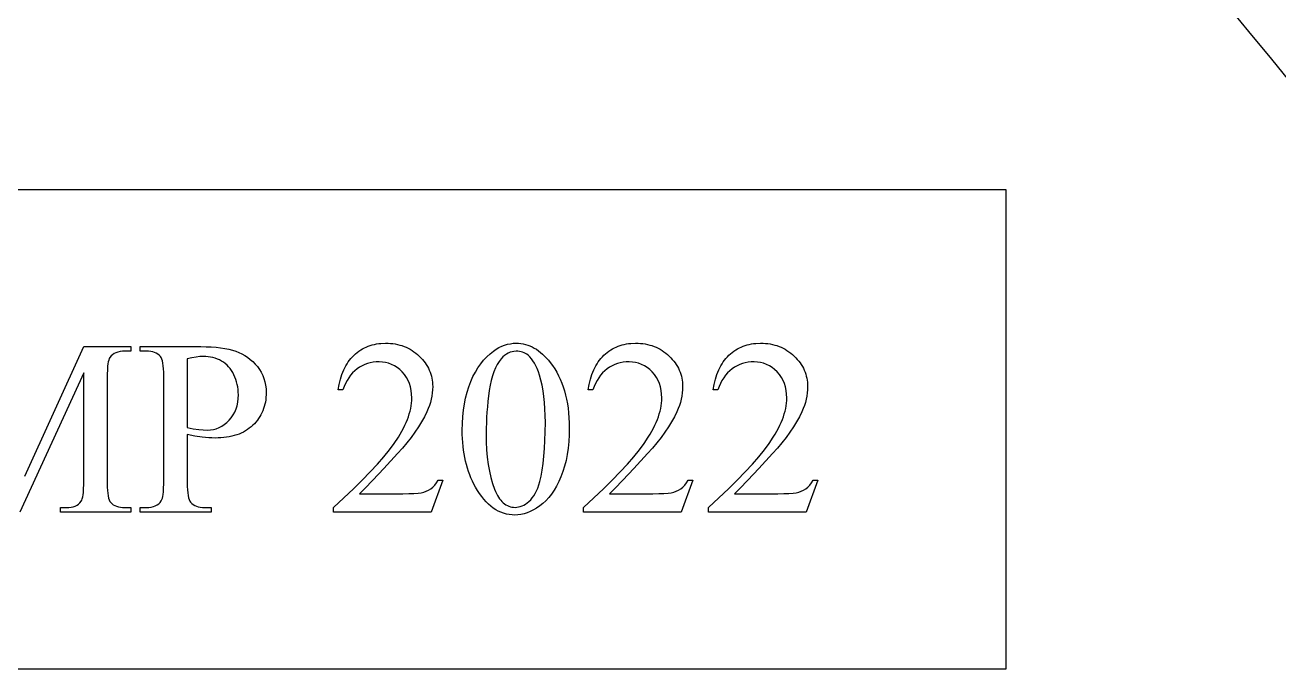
# Model space of a CAD drawing. Extents: x -295 to 296, y -191 to 193.
# Drawn here: x 57.4 to 154.9, y -67.6 to -17.5 of the extents above; entities that cross this region are included whole.
import ezdxf

# ---------------------------------------------------------------- set-up
doc = ezdxf.new("R2010")
doc.units = 0
doc.layers.add('레이어_1', color=18, linetype='CONTINUOUS')
doc.layers.add('레이어_2', color=1, linetype='CONTINUOUS')

msp = doc.modelspace()

# ---------------------------------------------------------------- linework, layer by layer
at = {"layer": '레이어_1'}
msp.add_lwpolyline([(150.722, -15.835), (152.525, -17.996), (154.304, -20.16), (156.058, -22.327)], dxfattribs=at)
at = {"layer": '레이어_2'}
for points in [[(-12.672, -67.551), (133.675, -67.551), (133.675, -30.311), (-12.672, -30.311)], [(70.031, -49.339), (70.031, -53.087), (70.035, -53.376), (70.048, -53.636), (70.068, -53.868), (70.098, -54.071), (70.135, -54.245), (70.181, -54.391), (70.235, -54.507), (70.297, -54.595), (70.393, -54.693), (70.5, -54.778), (70.619, -54.849), (70.75, -54.908), (70.892, -54.954), (71.046, -54.986), (71.211, -55.006), (71.388, -55.013), (71.881, -55.013), (71.881, -55.364), (66.369, -55.364), (66.369, -55.013), (66.853, -55.013), (67.05, -55.004), (67.232, -54.979), (67.4, -54.938), (67.553, -54.88), (67.691, -54.805), (67.815, -54.714), (67.925, -54.606), (68.02, -54.481), (68.064, -54.395), (68.103, -54.284), (68.136, -54.147), (68.162, -53.986), (68.183, -53.799), (68.198, -53.587), (68.21, -53.087), (68.21, -44.776), (68.206, -44.487), (68.194, -44.227), (68.174, -43.995), (68.146, -43.792), (68.11, -43.618), (68.066, -43.472), (68.014, -43.356), (67.954, -43.268), (67.855, -43.17), (67.746, -43.085), (67.625, -43.013), (67.493, -42.955), (67.35, -42.909), (67.196, -42.877), (67.03, -42.857), (66.853, -42.85), (66.369, -42.85), (66.369, -42.499), (71.084, -42.499), (71.504, -42.505), (71.902, -42.522), (72.276, -42.549), (72.628, -42.588), (72.957, -42.638), (73.263, -42.7), (73.546, -42.772), (73.807, -42.855), (74.051, -42.952), (74.285, -43.064), (74.51, -43.191), (74.725, -43.333), (74.93, -43.491), (75.125, -43.664), (75.31, -43.852), (75.486, -44.055), (75.646, -44.271), (75.785, -44.497), (75.902, -44.733), (75.998, -44.978), (76.073, -45.233), (76.126, -45.498), (76.158, -45.773), (76.169, -46.057), (76.165, -46.252), (76.153, -46.441), (76.133, -46.627), (76.104, -46.808), (76.068, -46.984), (76.023, -47.155), (75.97, -47.322), (75.909, -47.485), (75.84, -47.643), (75.763, -47.796), (75.678, -47.944), (75.585, -48.088), (75.483, -48.228), (75.374, -48.363), (75.256, -48.493), (75.13, -48.618), (74.997, -48.738), (74.857, -48.85), (74.711, -48.954), (74.557, -49.05), (74.397, -49.139), (74.23, -49.22), (74.057, -49.293), (73.877, -49.358), (73.69, -49.416), (73.496, -49.466), (73.296, -49.509), (73.089, -49.543), (72.875, -49.57), (72.655, -49.59), (72.428, -49.601), (72.194, -49.605), (71.957, -49.601), (71.71, -49.588), (71.189, -49.539), (70.629, -49.456)], [(89.897, -52.887), (88.995, -55.364), (81.406, -55.364), (81.406, -55.013), (82.212, -54.266), (82.956, -53.555), (83.639, -52.879), (84.259, -52.238), (84.817, -51.631), (85.314, -51.06), (85.748, -50.524), (86.121, -50.022), (86.441, -49.544), (86.585, -49.308), (86.718, -49.076), (86.841, -48.845), (86.953, -48.618), (87.055, -48.393), (87.145, -48.17), (87.225, -47.95), (87.295, -47.733), (87.353, -47.518), (87.402, -47.306), (87.439, -47.097), (87.466, -46.89), (87.482, -46.686), (87.487, -46.484), (87.475, -46.185), (87.44, -45.899), (87.382, -45.627), (87.3, -45.369), (87.194, -45.125), (87.065, -44.894), (86.913, -44.676), (86.737, -44.473), (86.545, -44.288), (86.344, -44.128), (86.134, -43.993), (85.914, -43.882), (85.686, -43.796), (85.448, -43.734), (85.201, -43.698), (84.944, -43.685), (84.71, -43.694), (84.482, -43.72), (84.26, -43.763), (84.044, -43.824), (83.835, -43.902), (83.631, -43.997), (83.433, -44.11), (83.242, -44.24), (83.059, -44.387), (82.889, -44.55), (82.731, -44.729), (82.586, -44.924), (82.453, -45.136), (82.332, -45.364), (82.223, -45.607), (82.127, -45.867), (81.776, -45.867), (81.847, -45.441), (81.941, -45.041), (82.058, -44.666), (82.126, -44.488), (82.199, -44.316), (82.278, -44.151), (82.363, -43.992), (82.454, -43.84), (82.55, -43.694), (82.653, -43.554), (82.761, -43.421), (82.875, -43.294), (82.995, -43.173), (83.12, -43.059), (83.248, -42.953), (83.38, -42.854), (83.516, -42.762), (83.656, -42.678), (83.8, -42.601), (83.948, -42.531), (84.099, -42.469), (84.254, -42.414), (84.413, -42.366), (84.576, -42.325), (84.743, -42.292), (84.913, -42.267), (85.087, -42.248), (85.447, -42.234), (85.641, -42.238), (85.83, -42.249), (86.016, -42.269), (86.198, -42.297), (86.375, -42.332), (86.549, -42.375), (86.718, -42.426), (86.883, -42.485), (87.045, -42.552), (87.202, -42.627), (87.355, -42.709), (87.504, -42.799), (87.65, -42.898), (87.791, -43.004), (87.928, -43.118), (88.061, -43.239), (88.188, -43.366), (88.307, -43.496), (88.417, -43.629), (88.519, -43.765), (88.614, -43.903), (88.7, -44.044), (88.777, -44.188), (88.847, -44.335), (88.909, -44.485), (88.962, -44.637), (89.007, -44.792), (89.044, -44.951), (89.072, -45.111), (89.093, -45.275), (89.105, -45.442), (89.109, -45.611), (89.102, -45.855), (89.081, -46.1), (89.045, -46.344), (88.995, -46.588), (88.931, -46.833), (88.853, -47.077), (88.761, -47.321), (88.654, -47.565), (88.465, -47.952), (88.248, -48.345), (88.005, -48.743), (87.734, -49.147), (87.435, -49.557), (87.11, -49.972), (86.757, -50.393), (86.377, -50.819), (85.307, -51.981), (84.458, -52.887), (83.832, -53.537), (83.427, -53.931), (86.785, -53.931), (87.259, -53.926), (87.656, -53.912), (87.978, -53.888), (88.222, -53.855), (88.423, -53.807), (88.615, -53.74), (88.796, -53.653), (88.967, -53.547), (89.128, -53.418), (89.278, -53.266), (89.417, -53.089), (89.546, -52.887)], [(91.405, -49.007), (91.415, -48.467), (91.446, -47.945), (91.498, -47.443), (91.571, -46.959), (91.664, -46.495), (91.779, -46.05), (91.913, -45.624), (92.069, -45.217), (92.242, -44.833), (92.428, -44.474), (92.628, -44.14), (92.842, -43.831), (93.07, -43.548), (93.311, -43.29), (93.565, -43.058), (93.834, -42.85), (94.048, -42.706), (94.264, -42.581), (94.482, -42.475), (94.702, -42.388), (94.923, -42.32), (95.146, -42.272), (95.371, -42.243), (95.598, -42.234), (95.782, -42.24), (95.963, -42.257), (96.142, -42.287), (96.319, -42.328), (96.493, -42.381), (96.665, -42.446), (96.835, -42.522), (97.002, -42.611), (97.167, -42.711), (97.329, -42.823), (97.49, -42.947), (97.647, -43.082), (97.803, -43.23), (97.956, -43.389), (98.106, -43.56), (98.254, -43.742), (98.433, -43.981), (98.599, -44.23), (98.754, -44.49), (98.898, -44.76), (99.03, -45.04), (99.151, -45.331), (99.26, -45.632), (99.357, -45.943), (99.443, -46.265), (99.518, -46.597), (99.581, -46.94), (99.633, -47.293), (99.673, -47.656), (99.702, -48.03), (99.719, -48.414), (99.725, -48.808), (99.715, -49.357), (99.685, -49.886), (99.634, -50.393), (99.564, -50.879), (99.473, -51.344), (99.362, -51.788), (99.231, -52.211), (99.08, -52.612), (98.913, -52.99), (98.735, -53.341), (98.546, -53.666), (98.346, -53.963), (98.134, -54.234), (97.912, -54.477), (97.679, -54.694), (97.434, -54.884), (97.185, -55.05), (96.938, -55.194), (96.693, -55.315), (96.451, -55.415), (96.211, -55.492), (95.973, -55.547), (95.737, -55.58), (95.503, -55.591), (95.276, -55.583), (95.053, -55.557), (94.835, -55.515), (94.622, -55.455), (94.413, -55.379), (94.21, -55.286), (94.011, -55.175), (93.817, -55.048), (93.628, -54.904), (93.444, -54.743), (93.264, -54.564), (93.089, -54.369), (92.92, -54.157), (92.755, -53.928), (92.594, -53.682), (92.439, -53.419), (92.314, -53.187), (92.197, -52.949), (92.088, -52.706), (91.987, -52.456), (91.894, -52.201), (91.809, -51.94), (91.732, -51.673), (91.663, -51.4), (91.603, -51.122), (91.55, -50.837), (91.506, -50.547), (91.47, -50.251), (91.441, -49.949), (91.421, -49.641), (91.409, -49.327)], [(93.264, -49.245), (93.275, -49.893), (93.305, -50.512), (93.356, -51.099), (93.428, -51.657), (93.52, -52.183), (93.633, -52.679), (93.766, -53.145), (93.919, -53.58), (93.989, -53.751), (94.062, -53.911), (94.14, -54.06), (94.223, -54.198), (94.309, -54.325), (94.399, -54.441), (94.494, -54.546), (94.593, -54.64), (94.695, -54.723), (94.802, -54.795), (94.914, -54.856), (95.029, -54.905), (95.148, -54.944), (95.272, -54.971), (95.4, -54.988), (95.532, -54.994), (95.66, -54.986), (95.79, -54.965), (95.921, -54.929), (96.054, -54.879), (96.187, -54.814), (96.322, -54.735), (96.457, -54.641), (96.594, -54.533), (96.728, -54.409), (96.853, -54.265), (96.97, -54.101), (97.078, -53.918), (97.178, -53.716), (97.27, -53.494), (97.354, -53.253), (97.429, -52.992), (97.531, -52.563), (97.62, -52.092), (97.695, -51.58), (97.756, -51.026), (97.804, -50.43), (97.838, -49.792), (97.859, -49.112), (97.866, -48.391), (97.858, -47.852), (97.837, -47.336), (97.801, -46.843), (97.752, -46.372), (97.688, -45.925), (97.609, -45.5), (97.517, -45.098), (97.41, -44.719), (97.322, -44.457), (97.227, -44.214), (97.126, -43.99), (97.019, -43.787), (96.905, -43.604), (96.786, -43.44), (96.66, -43.297), (96.528, -43.173), (96.428, -43.1), (96.323, -43.036), (96.213, -42.982), (96.099, -42.938), (95.979, -42.904), (95.854, -42.879), (95.724, -42.865), (95.589, -42.86), (95.43, -42.869), (95.275, -42.896), (95.125, -42.941), (94.979, -43.005), (94.838, -43.086), (94.701, -43.185), (94.569, -43.303), (94.441, -43.439), (94.277, -43.65), (94.127, -43.889), (93.99, -44.156), (93.867, -44.451), (93.757, -44.775), (93.662, -45.127), (93.58, -45.507), (93.511, -45.915), (93.403, -46.756), (93.361, -47.174), (93.326, -47.591), (93.299, -48.007), (93.28, -48.421), (93.268, -48.834)], [(109.326, -52.887), (108.424, -55.364), (100.835, -55.364), (100.835, -55.013), (101.641, -54.266), (102.385, -53.555), (103.068, -52.879), (103.688, -52.238), (104.246, -51.631), (104.743, -51.06), (105.177, -50.524), (105.55, -50.022), (105.87, -49.544), (106.014, -49.308), (106.148, -49.076), (106.27, -48.845), (106.382, -48.618), (106.484, -48.393), (106.574, -48.17), (106.654, -47.95), (106.724, -47.733), (106.783, -47.518), (106.831, -47.306), (106.868, -47.097), (106.895, -46.89), (106.911, -46.686), (106.916, -46.484), (106.904, -46.185), (106.869, -45.899), (106.811, -45.627), (106.729, -45.369), (106.623, -45.125), (106.494, -44.894), (106.342, -44.676), (106.166, -44.473), (105.975, -44.288), (105.773, -44.128), (105.563, -43.993), (105.344, -43.882), (105.115, -43.796), (104.877, -43.734), (104.63, -43.698), (104.373, -43.685), (104.139, -43.694), (103.911, -43.72), (103.689, -43.763), (103.473, -43.824), (103.264, -43.902), (103.06, -43.997), (102.862, -44.11), (102.671, -44.24), (102.488, -44.387), (102.318, -44.55), (102.16, -44.729), (102.015, -44.924), (101.882, -45.136), (101.761, -45.364), (101.652, -45.607), (101.556, -45.867), (101.205, -45.867), (101.276, -45.441), (101.37, -45.041), (101.487, -44.666), (101.555, -44.488), (101.628, -44.316), (101.707, -44.151), (101.792, -43.992), (101.883, -43.84), (101.98, -43.694), (102.082, -43.554), (102.19, -43.421), (102.304, -43.294), (102.424, -43.173), (102.549, -43.059), (102.677, -42.953), (102.809, -42.854), (102.945, -42.762), (103.085, -42.678), (103.229, -42.601), (103.377, -42.531), (103.528, -42.469), (103.683, -42.414), (103.842, -42.366), (104.005, -42.325), (104.172, -42.292), (104.342, -42.267), (104.516, -42.248), (104.876, -42.234), (105.07, -42.238), (105.26, -42.249), (105.445, -42.269), (105.627, -42.297), (105.804, -42.332), (105.978, -42.375), (106.147, -42.426), (106.312, -42.485), (106.474, -42.552), (106.631, -42.627), (106.784, -42.709), (106.933, -42.799), (107.079, -42.898), (107.22, -43.004), (107.357, -43.118), (107.49, -43.239), (107.617, -43.366), (107.736, -43.496), (107.846, -43.629), (107.949, -43.765), (108.043, -43.903), (108.129, -44.044), (108.207, -44.188), (108.276, -44.335), (108.338, -44.485), (108.391, -44.637), (108.436, -44.792), (108.473, -44.951), (108.501, -45.111), (108.522, -45.275), (108.534, -45.442), (108.538, -45.611), (108.531, -45.855), (108.51, -46.1), (108.474, -46.344), (108.424, -46.588), (108.36, -46.833), (108.282, -47.077), (108.19, -47.321), (108.083, -47.565), (107.894, -47.952), (107.677, -48.345), (107.434, -48.743), (107.163, -49.147), (106.864, -49.557), (106.539, -49.972), (106.186, -50.393), (105.806, -50.819), (104.736, -51.981), (103.887, -52.887), (103.261, -53.537), (102.856, -53.931), (106.214, -53.931), (106.688, -53.926), (107.086, -53.912), (107.407, -53.888), (107.651, -53.855), (107.852, -53.807), (108.044, -53.74), (108.225, -53.653), (108.396, -53.547), (108.557, -53.418), (108.707, -53.266), (108.846, -53.089), (108.975, -52.887)], [(119.04, -52.887), (118.139, -55.364), (110.549, -55.364), (110.549, -55.013), (111.356, -54.266), (112.1, -53.555), (112.782, -52.879), (113.403, -52.238), (113.961, -51.631), (114.457, -51.06), (114.892, -50.524), (115.264, -50.022), (115.585, -49.544), (115.729, -49.308), (115.862, -49.076), (115.985, -48.845), (116.097, -48.618), (116.198, -48.393), (116.289, -48.17), (116.369, -47.95), (116.438, -47.733), (116.497, -47.518), (116.545, -47.306), (116.582, -47.097), (116.609, -46.89), (116.625, -46.686), (116.63, -46.484), (116.619, -46.185), (116.584, -45.899), (116.525, -45.627), (116.443, -45.369), (116.338, -45.125), (116.209, -44.894), (116.057, -44.676), (115.881, -44.473), (115.689, -44.288), (115.488, -44.128), (115.278, -43.993), (115.058, -43.882), (114.829, -43.796), (114.591, -43.734), (114.344, -43.698), (114.088, -43.685), (113.854, -43.694), (113.626, -43.72), (113.404, -43.763), (113.188, -43.824), (112.978, -43.902), (112.774, -43.997), (112.577, -44.11), (112.385, -44.24), (112.203, -44.387), (112.033, -44.55), (111.875, -44.729), (111.729, -44.924), (111.596, -45.136), (111.475, -45.364), (111.367, -45.607), (111.27, -45.867), (110.919, -45.867), (110.99, -45.441), (111.085, -45.041), (111.202, -44.666), (111.269, -44.488), (111.343, -44.316), (111.422, -44.151), (111.507, -43.992), (111.597, -43.84), (111.694, -43.694), (111.796, -43.554), (111.905, -43.421), (112.019, -43.294), (112.138, -43.173), (112.263, -43.059), (112.392, -42.953), (112.524, -42.854), (112.66, -42.762), (112.8, -42.678), (112.944, -42.601), (113.091, -42.531), (113.242, -42.469), (113.398, -42.414), (113.557, -42.366), (113.719, -42.325), (113.886, -42.292), (114.057, -42.267), (114.231, -42.248), (114.591, -42.234), (114.784, -42.238), (114.974, -42.249), (115.16, -42.269), (115.341, -42.297), (115.519, -42.332), (115.692, -42.375), (115.861, -42.426), (116.027, -42.485), (116.188, -42.552), (116.345, -42.627), (116.499, -42.709), (116.648, -42.799), (116.793, -42.898), (116.934, -43.004), (117.071, -43.118), (117.204, -43.239), (117.331, -43.366), (117.45, -43.496), (117.561, -43.629), (117.663, -43.765), (117.757, -43.903), (117.843, -44.044), (117.921, -44.188), (117.991, -44.335), (118.052, -44.485), (118.105, -44.637), (118.15, -44.792), (118.187, -44.951), (118.216, -45.111), (118.236, -45.275), (118.249, -45.442), (118.253, -45.611), (118.246, -45.855), (118.224, -46.1), (118.189, -46.344), (118.139, -46.588), (118.075, -46.833), (117.997, -47.077), (117.904, -47.321), (117.797, -47.565), (117.608, -47.952), (117.392, -48.345), (117.148, -48.743), (116.877, -49.147), (116.579, -49.557), (116.253, -49.972), (115.901, -50.393), (115.521, -50.819), (114.45, -51.981), (113.602, -52.887), (112.975, -53.537), (112.57, -53.931), (115.928, -53.931), (116.402, -53.926), (116.8, -53.912), (117.121, -53.888), (117.366, -53.855), (117.567, -53.807), (117.758, -53.74), (117.939, -53.653), (118.11, -53.547), (118.271, -53.418), (118.421, -53.266), (118.56, -53.089), (118.689, -52.887)], [(70.031, -48.799), (70.505, -48.882), (70.923, -48.941), (71.283, -48.977), (71.587, -48.988), (71.829, -48.976), (72.063, -48.941), (72.289, -48.881), (72.506, -48.797), (72.715, -48.69), (72.915, -48.559), (73.107, -48.404), (73.29, -48.225), (73.458, -48.027), (73.603, -47.815), (73.726, -47.589), (73.827, -47.348), (73.905, -47.094), (73.961, -46.826), (73.995, -46.543), (74.006, -46.247), (74.001, -46.04), (73.985, -45.837), (73.958, -45.637), (73.921, -45.442), (73.873, -45.249), (73.814, -45.061), (73.745, -44.877), (73.665, -44.696), (73.575, -44.522), (73.476, -44.36), (73.368, -44.209), (73.252, -44.069), (73.127, -43.941), (72.992, -43.824), (72.849, -43.718), (72.697, -43.624), (72.538, -43.54), (72.373, -43.468), (72.203, -43.407), (72.028, -43.357), (71.848, -43.318), (71.662, -43.29), (71.47, -43.273), (71.274, -43.268), (71.015, -43.279), (70.721, -43.313), (70.393, -43.369), (70.031, -43.448)]]:
    msp.add_lwpolyline(points, close=True, dxfattribs=at)
msp.add_lwpolyline([(57.404, -52.565), (61.996, -42.499), (65.639, -42.499), (65.639, -42.85), (65.193, -42.85), (64.994, -42.858), (64.81, -42.881), (64.642, -42.92), (64.488, -42.974), (64.35, -43.043), (64.227, -43.128), (64.119, -43.228), (64.026, -43.344), (63.977, -43.432), (63.935, -43.544), (63.899, -43.681), (63.869, -43.842), (63.847, -44.027), (63.83, -44.237), (63.817, -44.729), (63.817, -53.134), (63.821, -53.417), (63.834, -53.671), (63.855, -53.898), (63.884, -54.097), (63.921, -54.268), (63.967, -54.411), (64.021, -54.527), (64.083, -54.614), (64.177, -54.707), (64.284, -54.788), (64.404, -54.857), (64.536, -54.913), (64.681, -54.957), (64.839, -54.988), (65.009, -55.006), (65.193, -55.013), (65.639, -55.013), (65.639, -55.364), (60.174, -55.364), (60.174, -55.013), (60.63, -55.013), (60.828, -55.005), (61.012, -54.982), (61.179, -54.943), (61.332, -54.889), (61.469, -54.82), (61.59, -54.735), (61.696, -54.635), (61.787, -54.519), (61.836, -54.431), (61.878, -54.319), (61.914, -54.182), (61.944, -54.021), (61.966, -53.836), (61.983, -53.626), (61.996, -53.134), (61.996, -44.539), (57.034, -55.364)], dxfattribs=at)

doc.saveas('drawing.dxf')
